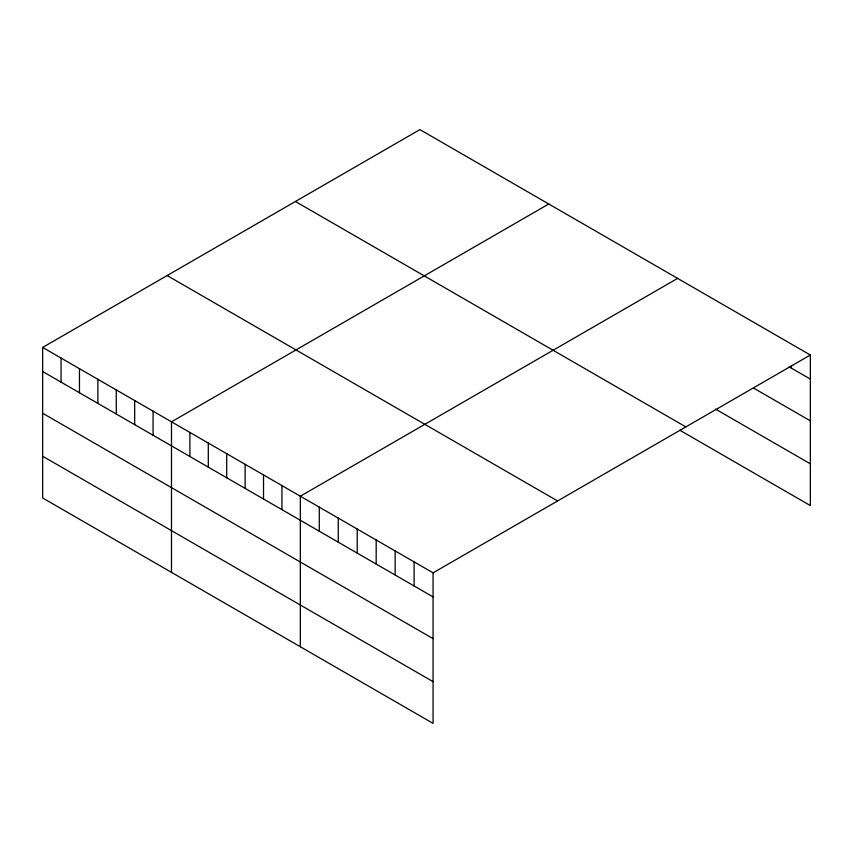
<?xml version="1.0" encoding="UTF-8"?>
<svg xmlns="http://www.w3.org/2000/svg" width="853" height="853" viewBox="0 0 853 853"><rect width="100%" height="100%" fill="white"/><g stroke="black" fill="none" stroke-linecap="round" stroke-linejoin="round"><path stroke-width="1.28" d="M42.65 347.427L433.079 572.843L433.079 723.387L42.65 497.981L42.65 347.427L419.921 129.613L810.35 355.019L810.35 505.573L679.841 430.221M548.767 203.995L171.485 421.819L171.485 572.363M677.602 278.387L300.331 496.201L300.331 646.745M433.079 572.843L810.35 355.019M789.153 366.865L810.35 379.095M753.455 387.987L810.35 420.838M715.528 409.088L810.35 463.829M295.426 201.489L685.844 426.905M167.156 275.551L557.574 500.956M42.65 371.503L433.079 596.919M42.65 413.247L433.079 638.652M42.65 456.238L433.079 681.654M791.381 365.617L791.381 368.155M414.11 561.892L414.11 585.968M395.152 550.942L395.152 575.018M376.184 539.992L376.184 564.068M357.215 529.052L357.215 553.128M338.257 518.102L338.257 542.177M319.289 507.151L319.289 531.227M281.927 485.57L281.927 509.646M263.524 474.95L263.524 499.026M245.11 464.32L245.11 488.396M226.706 453.7L226.706 477.776M208.303 443.07L208.303 467.145M189.899 432.439L189.899 456.515M153.082 411.189L153.082 435.265M134.678 400.569L134.678 424.634M116.275 389.938L116.275 414.014M97.871 379.308L97.871 403.384M79.457 368.688L79.457 392.764M61.053 358.057L61.053 382.133"/></g></svg>
